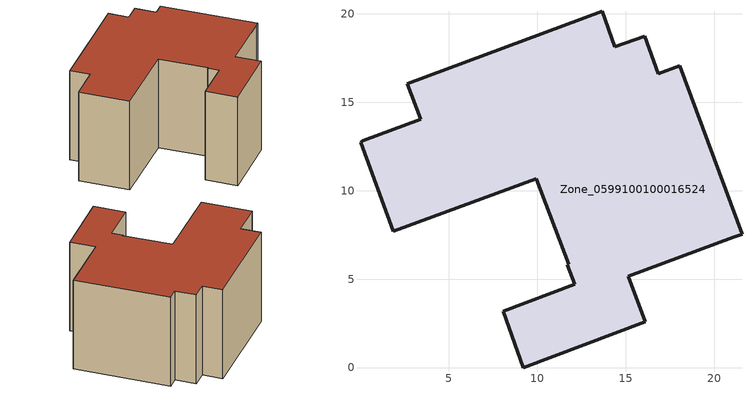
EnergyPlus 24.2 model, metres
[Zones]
Zone_0599100100016524
 floor ground (C_G): 21.58,7.54 21.09,7.36 15.16,5.15 16.1,2.6 9.23,0 8.07,3.19 12.12,4.7 11.71,5.82 11.78,5.84 9.96,10.69 1.86,7.71 0.01,12.73 0.14,12.82 3.42,14.03 2.66,16.03 13.67,20.13 14.39,18.13 16.07,18.73 16.86,16.61 18.05,17.06 z0
 wall outside (C_F): 1.86,7.71 9.96,10.69 11.78,5.84 11.71,5.82 12.12,4.7 8.07,3.19 9.23,0 16.1,2.6 15.16,5.15 21.09,7.36 21.58,7.54 18.05,17.06 16.86,16.61 16.07,18.73 14.39,18.13 13.67,20.13 2.66,16.03 3.42,14.03 0.14,12.82 0.01,12.73 1.86,7.71 z0:10.16
 roof outside (C_R): 21.09,7.36 21.58,7.54 18.05,17.06 16.86,16.61 16.07,18.73 14.39,18.13 13.67,20.13 2.66,16.03 3.42,14.03 0.14,12.82 0.01,12.73 1.86,7.71 9.96,10.69 11.78,5.84 11.71,5.82 12.12,4.7 8.07,3.19 9.23,0 16.1,2.6 15.16,5.15 z10.16
[BUILDING]
Pand.0599100100016524: North Axis=0; Terrain=City; Loads Convergence Tolerance Value=0.04; Temperature Convergence Tolerance Value=0.4; Solar Distribution=FullExterior; Maximum Number of Warmup Days=25; Minimum Number of Warmup Days=1
[Site:Location]
Rotterdam.The.Hague.AP_ZH_NLD Design_Conditions: Latitude=51.96; Longitude=4.45; Time Zone=1; Elevation=-4.5
[SITE:GROUNDTEMPERATURE:BUILDINGSURFACE]
18, 18, 18, 18, 18, 18, 18, 18, 18, 18, 18, 18
[MATERIAL] Thermal Absorptance=0.9; Solar Absorptance=0.7; Visible Absorptance=0.7
Name | Roughness | Thickness | Conductivity | Density | Specific Heat
G.D.2015-2018 | MediumSmooth | 0.15 | 0.0428571 | 540 | 1210
F.D.2015-2018 | Rough | 0.3 | 0.0666667 | 1920 | 840
R.D.2015-2018 | MediumRough | 0.2 | 0.0333333 | 1500 | 1000
[CONSTRUCTION]
C_G: G.D.2015-2018
C_F: F.D.2015-2018
C_R: R.D.2015-2018
[ZONE]
Zone_0599100100016524: Type=1; Multiplier=1; Ceiling Height=Autocalculate; Volume=Autocalculate; Floor Area=autocalculate; Part of Total Floor Area=Yes
[ZONEINFILTRATION:DESIGNFLOWRATE]
Infil_Zone_0599100100016524: Zone or ZoneList or Space or SpaceList=Zone_0599100100016524; Schedule=AlwaysOn; Design Flow Rate Calculation Method=Flow/Area; Flow Rate per Floor Area=0.0021; Constant Term Coefficient=1; Temperature Term Coefficient=0; Velocity Term Coefficient=0; Velocity Squared Term Coefficient=0
[HVACTEMPLATE:ZONE:IDEALLOADSAIRSYSTEM]
Zone_0599100100016524: Maximum Heating Supply Air Temperature=50; Minimum Cooling Supply Air Temperature=13; Maximum Heating Supply Air Humidity Ratio=0.0156; Minimum Cooling Supply Air Humidity Ratio=0.0077; Heating Limit=NoLimit; Cooling Limit=NoLimit; Dehumidification Control Type=ConstantSensibleHeatRatio; Cooling Sensible Heat Ratio=0.7; Dehumidification Setpoint=60; Humidification Control Type=None; Humidification Setpoint=30; Outdoor Air Method=None; Outdoor Air Flow Rate per Person=0.00944; Outdoor Air Flow Rate per Zone Floor Area=0; Outdoor Air Flow Rate per Zone=0; Demand Controlled Ventilation Type=None; Outdoor Air Economizer Type=NoEconomizer; Heat Recovery Type=None; Sensible Heat Recovery Effectiveness=0.7; Latent Heat Recovery Effectiveness=0.65
[ZONECONTROL:THERMOSTAT]
ThermostatControl_Zone_0599100100016524: Zone or ZoneList=Zone_0599100100016524; Control Type Schedule=DualSetpointControlType; Control 1=Thermostat_Zone_0599100100016524; Temperature Difference Between Cutout And Setpoint=0
[THERMOSTATSETPOINT:DUALSETPOINT]
Thermostat_Zone_0599100100016524: Heating Setpoint Temperature Schedule=HeatingSetpoint_Zone_0599100100016524; Cooling Setpoint Temperature Schedule=CoolingSetpoint_Zone_0599100100016524
[SCHEDULE:COMPACT]
HeatingSetpoint_Zone_0599100100016524: Through: 12/31, For: AllDays, Until: 24:00, 21
CoolingSetpoint_Zone_0599100100016524: Through: 12/31, For: AllDays, Until: 24:00, 24
DualSetpointControlType: Through: 12/31, For: AllDays, Until: 24:00, 4
AlwaysOn: Through: 12/31, For: AllDays, Until: 24:00, 1
